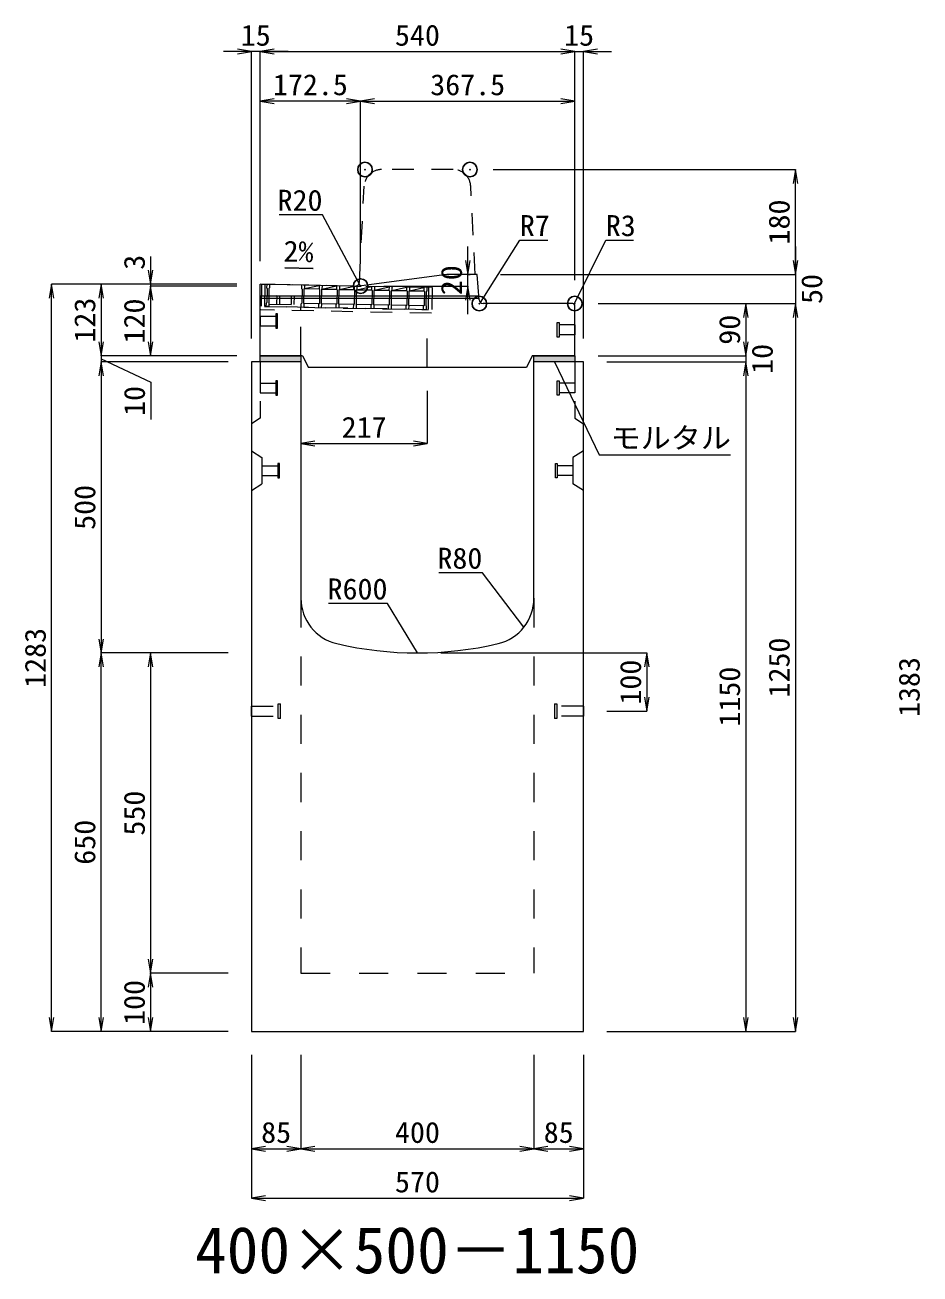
# Model space of a CAD drawing. Units: millimetres at full size. Extents: x -1809 to 57027, y -20349 to 17321.
# Drawn here: x 37895 to 39431, y -10712 to -8568 of the extents above; entities that cross this region are included whole.
import ezdxf
from ezdxf.enums import TextEntityAlignment as Align

# ---------------------------------------------------------------- set-up
doc = ezdxf.new("R2010")
doc.units = ezdxf.units.MM
doc.header["$LTSCALE"] = 50
doc.header["$PDMODE"] = 32
doc.header["$PDSIZE"] = 25
doc.linetypes.add('USER1', pattern=[2, 1, -1])
doc.linetypes.add('USER2', pattern=[1.35, 0.75, -0.6])
for name, color, linetype, lineweight in [('インサート', 3, 'USER2', 9), ('グレーチング', 7, 'USER2', 9), ('モルタル', 7, 'Continuous', 9), ('受枠', 3, 'USER2', 9), ('寸法線', 7, 'Continuous', 13), ('引出線', 4, 'Continuous', 13), ('本体', 2, 'Continuous', 13), ('目地', 132, 'Continuous', 9)]:
    doc.layers.add(name, color=color, linetype=linetype, lineweight=lineweight)
doc.layers.add('作業エリア', color=11, linetype='Continuous')
doc.layers.add('文字', color=7, linetype='Continuous')
doc.styles.add('ＭＳ 明朝', font='')
doc.styles.get('ＭＳ 明朝').set_extended_font_data('MS Mincho')

# ---------------------------------------------------------------- blocks, each defined once
blk = doc.blocks.new('open_arrow')
at = {"color": 0, "linetype": 'Continuous', "lineweight": -2}
blk.add_lwpolyline([(7.5, 1.25), (0, 0), (7.5, -1.25)], dxfattribs=at)

msp = doc.modelspace()

# ---------------------------------------------------------------- hatches: boundary and pattern name
at = {"layer": 'モルタル'}
for points in [[(38368.24, -9146.05), (38368.24, -9136.05), (38298.24, -9136.05), (38298.24, -9146.05)], [(38838.24, -9146.05), (38838.24, -9136.05), (38768.24, -9136.05), (38768.24, -9146.05)]]:
    msp.add_hatch(color=256, dxfattribs=at).paths.add_polyline_path(points)

# ---------------------------------------------------------------- linework, layer by layer
at = {"layer": 'インサート'}
for p, q in [((38298.24, -9067.55), (38325.24, -9067.55)), ((38298.24, -9067.55), (38298.24, -9084.55)), ((38328.24, -9063.55), (38325.24, -9063.55)), ((38325.24, -9063.55), (38325.24, -9088.55)), ((38328.24, -9088.55), (38328.24, -9063.55)), ((38298.24, -9084.55), (38325.24, -9084.55)), ((38325.24, -9088.55), (38328.24, -9088.55)), ((38808.24, -9078.55), (38811.24, -9078.55)), ((38808.24, -9103.55), (38808.24, -9078.55)), ((38811.24, -9078.55), (38811.24, -9103.55)), ((38838.24, -9082.55), (38811.24, -9082.55)), ((38838.24, -9082.55), (38838.24, -9099.55)), ((38811.24, -9103.55), (38808.24, -9103.55)), ((38838.24, -9099.55), (38811.24, -9099.55)), ((38328.24, -9178.55), (38325.24, -9178.55)), ((38325.24, -9178.55), (38325.24, -9203.55)), ((38328.24, -9203.55), (38328.24, -9178.55)), ((38808.24, -9178.55), (38811.24, -9178.55)), ((38808.24, -9203.55), (38808.24, -9178.55)), ((38811.24, -9178.55), (38811.24, -9203.55)), ((38298.24, -9182.55), (38325.24, -9182.55)), ((38298.24, -9182.55), (38298.24, -9199.55)), ((38298.24, -9199.55), (38325.24, -9199.55)), ((38838.24, -9182.55), (38811.24, -9182.55)), ((38838.24, -9199.55), (38811.24, -9199.55)), ((38838.24, -9182.55), (38838.24, -9199.55)), ((38325.24, -9203.55), (38328.24, -9203.55)), ((38811.24, -9203.55), (38808.24, -9203.55)), ((38301.44, -9324.55), (38328.44, -9324.55)), ((38301.44, -9324.55), (38301.44, -9341.55)), ((38331.44, -9320.55), (38328.44, -9320.55)), ((38328.44, -9320.55), (38328.44, -9345.55)), ((38331.44, -9345.55), (38331.44, -9320.55)), ((38805.04, -9320.55), (38808.04, -9320.55)), ((38805.04, -9345.55), (38805.04, -9320.55)), ((38808.04, -9320.55), (38808.04, -9345.55)), ((38835.04, -9324.55), (38808.04, -9324.55)), ((38835.04, -9324.55), (38835.04, -9341.55)), ((38301.44, -9341.55), (38328.44, -9341.55)), ((38328.44, -9345.55), (38331.44, -9345.55)), ((38808.04, -9345.55), (38805.04, -9345.55)), ((38835.04, -9341.55), (38808.04, -9341.55)), ((38329.24, -9758.55), (38329.24, -9733.55)), ((38329.24, -9733.55), (38333.24, -9733.55)), ((38333.24, -9758.55), (38333.24, -9733.55)), ((38803.24, -9733.55), (38807.24, -9733.55)), ((38803.24, -9733.55), (38803.24, -9758.55)), ((38807.24, -9733.55), (38807.24, -9758.55)), ((38283.24, -9737.55), (38329.24, -9737.55)), ((38283.24, -9754.55), (38283.24, -9737.55)), ((38283.24, -9754.55), (38329.24, -9754.55)), ((38853.24, -9737.55), (38807.24, -9737.55)), ((38853.24, -9754.55), (38807.24, -9754.55)), ((38853.24, -9737.55), (38853.24, -9754.55)), ((38333.24, -9758.55), (38329.24, -9758.55)), ((38807.24, -9758.55), (38803.24, -9758.55))]:
    msp.add_line(p, q, dxfattribs=at)
at = {"layer": 'グレーチング'}
for p, q in [((38309.53, -9013.27), (38309.41, -9019.27)), ((38309.41, -9019.27), (38310.39, -9020.29)), ((38584.48, -9018.59), (38309.53, -9013.27)), ((38310.39, -9020.29), (38309.93, -9044.29)), ((38313.39, -9020.35), (38312.93, -9044.34)), ((38314.41, -9019.37), (38313.39, -9020.35)), ((38314.53, -9013.37), (38314.41, -9019.37)), ((38369.52, -9014.43), (38369.4, -9020.43)), ((38369.4, -9020.43), (38370.38, -9021.45)), ((38370.38, -9021.45), (38369.92, -9045.45)), ((38373.38, -9021.51), (38372.92, -9045.5)), ((38374.4, -9020.53), (38373.38, -9021.51)), ((38374.52, -9014.53), (38374.4, -9020.53)), ((38374.4, -9020.53), (38399.51, -9015.01)), ((38374.4, -9020.53), (38399.4, -9021.01)), ((38399.51, -9015.01), (38399.4, -9021.01)), ((38399.4, -9021.01), (38400.38, -9022.03)), ((38400.38, -9022.03), (38399.91, -9046.03)), ((38403.38, -9022.09), (38402.91, -9046.09)), ((38404.39, -9021.11), (38403.38, -9022.09)), ((38404.51, -9015.11), (38404.39, -9021.11)), ((38404.39, -9021.11), (38429.51, -9015.59)), ((38404.39, -9021.11), (38429.39, -9021.59)), ((38429.51, -9015.59), (38429.39, -9021.59)), ((38429.39, -9021.59), (38430.37, -9022.61)), ((38430.37, -9022.61), (38429.91, -9046.61)), ((38433.37, -9022.67), (38432.91, -9046.67)), ((38434.39, -9021.69), (38433.37, -9022.67)), ((38434.51, -9015.69), (38434.39, -9021.69)), ((38434.39, -9021.69), (38459.5, -9016.17)), ((38434.39, -9021.69), (38459.38, -9022.17)), ((38459.5, -9016.17), (38459.38, -9022.17)), ((38459.38, -9022.17), (38460.36, -9023.19)), ((38460.36, -9023.19), (38459.9, -9047.19)), ((38463.36, -9023.25), (38462.9, -9047.25)), ((38464.38, -9022.27), (38463.36, -9023.25)), ((38464.5, -9016.27), (38464.38, -9022.27)), ((38464.38, -9022.27), (38489.49, -9016.76)), ((38464.38, -9022.27), (38489.38, -9022.75)), ((38489.49, -9016.76), (38489.38, -9022.75)), ((38489.38, -9022.75), (38490.36, -9023.77)), ((38490.36, -9023.77), (38489.89, -9047.77)), ((38493.36, -9023.83), (38492.89, -9047.83)), ((38494.38, -9022.85), (38493.36, -9023.83)), ((38494.49, -9016.85), (38494.38, -9022.85)), ((38494.38, -9022.85), (38519.49, -9017.34)), ((38494.38, -9022.85), (38519.37, -9023.33)), ((38519.49, -9017.34), (38519.37, -9023.33)), ((38519.37, -9023.33), (38520.35, -9024.35)), ((38520.35, -9024.35), (38519.89, -9048.35)), ((38523.35, -9024.41), (38522.89, -9048.41)), ((38524.37, -9023.43), (38523.35, -9024.41)), ((38524.49, -9017.43), (38524.37, -9023.43)), ((38524.37, -9023.43), (38549.48, -9017.92)), ((38524.37, -9023.43), (38549.37, -9023.92)), ((38549.48, -9017.92), (38549.37, -9023.92)), ((38549.37, -9023.92), (38550.35, -9024.93)), ((38550.35, -9024.93), (38549.88, -9048.93)), ((38553.35, -9024.99), (38552.88, -9048.99)), ((38554.37, -9024.01), (38553.35, -9024.99)), ((38554.48, -9018.01), (38554.37, -9024.01)), ((38554.37, -9024.01), (38579.48, -9018.5)), ((38554.37, -9024.01), (38579.36, -9024.5)), ((38579.48, -9018.5), (38579.36, -9024.5)), ((38579.36, -9024.5), (38580.34, -9025.51)), ((38580.34, -9025.51), (38579.88, -9049.51)), ((38583.34, -9025.57), (38582.88, -9049.57)), ((38584.36, -9024.59), (38583.34, -9025.57)), ((38584.48, -9018.59), (38584.36, -9024.59)), ((38308.79, -9051.26), (38308.91, -9045.27)), ((38308.91, -9045.27), (38309.93, -9044.29)), ((38313.91, -9045.36), (38312.93, -9044.34)), ((38313.79, -9051.36), (38313.91, -9045.36)), ((38313.88, -9046.86), (38368.87, -9047.93)), ((38326.67, -9032.11), (38326.38, -9047.1)), ((38326.67, -9032.11), (38356.66, -9032.69)), ((38331.67, -9032.2), (38331.38, -9047.2)), ((38351.66, -9032.59), (38351.37, -9047.59)), ((38356.66, -9032.69), (38356.37, -9047.68)), ((38368.78, -9052.43), (38368.9, -9046.43)), ((38368.9, -9046.43), (38369.92, -9045.45)), ((38372.92, -9045.5), (38399.91, -9046.03)), ((38373.9, -9046.52), (38372.92, -9045.5)), ((38373.78, -9052.52), (38373.9, -9046.52)), ((38398.78, -9053.01), (38398.89, -9047.01)), ((38398.89, -9047.01), (38399.91, -9046.03)), ((38403.89, -9047.1), (38402.91, -9046.09)), ((38402.91, -9046.09), (38429.91, -9046.61)), ((38403.78, -9053.1), (38403.89, -9047.1)), ((38428.77, -9053.59), (38428.89, -9047.59)), ((38428.89, -9047.59), (38429.91, -9046.61)), ((38433.89, -9047.68), (38432.91, -9046.67)), ((38432.91, -9046.67), (38459.9, -9047.19)), ((38433.77, -9053.68), (38433.89, -9047.68)), ((38458.76, -9054.17), (38458.88, -9048.17)), ((38458.88, -9048.17), (38459.9, -9047.19)), ((38463.88, -9048.27), (38462.9, -9047.25)), ((38462.9, -9047.25), (38489.89, -9047.77)), ((38463.76, -9054.26), (38463.88, -9048.27)), ((38488.76, -9054.75), (38488.88, -9048.75)), ((38488.88, -9048.75), (38489.89, -9047.77)), ((38493.87, -9048.85), (38492.89, -9047.83)), ((38492.89, -9047.83), (38519.89, -9048.35)), ((38493.76, -9054.84), (38493.87, -9048.85)), ((38518.75, -9055.33), (38518.87, -9049.33)), ((38518.87, -9049.33), (38519.89, -9048.35)), ((38523.87, -9049.43), (38522.89, -9048.41)), ((38522.89, -9048.41), (38549.88, -9048.93)), ((38523.75, -9055.43), (38523.87, -9049.43)), ((38548.75, -9055.91), (38548.86, -9049.91)), ((38548.86, -9049.91), (38549.88, -9048.93)), ((38552.88, -9048.99), (38579.88, -9049.51)), ((38553.86, -9050.01), (38552.88, -9048.99)), ((38553.75, -9056.01), (38553.86, -9050.01)), ((38578.86, -9050.49), (38579.88, -9049.51)), ((38583.86, -9050.59), (38582.88, -9049.57)), ((38583.74, -9056.59), (38308.79, -9051.26)), ((38578.74, -9056.49), (38578.86, -9050.49)), ((38583.74, -9056.59), (38583.86, -9050.59))]:
    msp.add_line(p, q, dxfattribs=at)
at = {"layer": 'モルタル'}
for points in [[(38298.24, -9136.05), (38368.24, -9136.05), (38368.24, -9146.05), (38298.24, -9146.05)], [(38768.24, -9136.05), (38838.24, -9136.05), (38838.24, -9146.05), (38768.24, -9146.05)]]:
    msp.add_lwpolyline(points, close=True, dxfattribs=at)
at = {"layer": '作業エリア'}
for p in [(38478.24, -8816.05), (38658.24, -8816.05), (38470.74, -9016.05), (38674.49, -9046.05), (38838.24, -9046.05)]:
    msp.add_point(p, dxfattribs=at)
at = {"layer": '受枠'}
for p, q in [((38300.53, -9013.1), (38299.68, -9057.09)), ((38593.48, -9018.77), (38300.53, -9013.1)), ((38306.53, -9013.21), (38305.79, -9051.21)), ((38587.48, -9018.65), (38586.74, -9056.64)), ((38593.48, -9018.77), (38592.62, -9062.76)), ((38592.62, -9062.76), (38299.68, -9057.09)), ((38305.79, -9051.21), (38586.74, -9056.64)), ((38367.78, -9052.41), (38367.67, -9058.41))]:
    msp.add_line(p, q, dxfattribs=at)
at = {"layer": '寸法線'}
for p, q in [((38346.24, -8613.38), (38235.24, -8613.38)), ((38283.24, -9106.03), (38283.24, -8613.38)), ((38298.24, -8613.38), (38838.24, -8613.38)), ((38298.24, -8973.03), (38298.24, -8613.38)), ((38298.24, -8973.03), (38298.24, -8613.38)), ((38790.24, -8613.38), (38901.24, -8613.38)), ((38838.24, -9006.03), (38838.24, -8613.38)), ((38838.24, -9006.03), (38838.24, -8613.38)), ((38853.24, -9106.03), (38853.24, -8613.38)), ((38470.74, -8698.38), (38298.24, -8698.38)), ((38298.24, -8973.03), (38298.24, -8698.38)), ((38470.74, -8976.03), (38470.74, -8698.38)), ((38470.74, -8698.38), (38838.24, -8698.38)), ((38470.74, -8976.03), (38470.74, -8698.38)), ((38838.24, -9006.03), (38838.24, -8698.38)), ((38698.26, -8816.05), (39217.02, -8816.05)), ((39217.02, -8996.05), (39217.02, -8816.05)), ((38654.6, -9064.05), (38654.6, -8948.05)), ((39217.02, -8948.05), (39217.02, -9094.05)), ((38110.3, -8965.05), (38110.3, -9064.05)), ((38654.6, -8996.05), (38658.76, -8996.05)), ((38710.76, -8996.05), (39217.02, -8996.05)), ((38710.76, -8996.05), (39217.02, -8996.05)), ((37940.3, -10296.05), (37940.3, -9013.05)), ((38258.22, -9013.05), (37940.3, -9013.05)), ((38025.3, -9013.05), (38025.3, -9136.05)), ((38258.22, -9013.05), (38025.3, -9013.05)), ((38258.22, -9013.05), (38110.3, -9013.05)), ((38258.22, -9016.05), (38110.3, -9016.05)), ((38110.3, -9016.05), (38110.3, -9136.05)), ((38258.22, -9016.05), (38110.3, -9016.05)), ((38510.76, -9016.05), (38654.6, -9016.05)), ((38878.26, -9046.05), (39132.02, -9046.05)), ((38878.26, -9046.05), (39217.02, -9046.05)), ((38878.26, -9046.05), (39217.02, -9046.05)), ((39132.02, -9046.05), (39132.02, -9136.05)), ((39217.02, -9046.05), (39217.02, -10296.05)), ((38025.3, -9088.05), (38025.3, -9194.05)), ((39132.02, -9088.05), (39132.02, -9194.05)), ((38258.22, -9136.05), (38025.3, -9136.05)), ((38258.22, -9136.05), (38025.3, -9136.05)), ((38025.3, -9141.05), (38110.51, -9181.26)), ((38243.22, -9146.05), (38025.3, -9146.05)), ((38025.3, -9146.05), (38025.3, -9646.05)), ((38243.22, -9146.05), (38025.3, -9146.05)), ((38258.22, -9136.05), (38110.3, -9136.05)), ((38878.26, -9136.05), (39132.02, -9136.05)), ((38878.26, -9136.05), (39132.02, -9136.05)), ((38893.26, -9146.05), (39132.02, -9146.05)), ((38893.26, -9146.05), (39132.02, -9146.05)), ((39132.02, -9146.05), (39132.02, -10296.05)), ((38110.51, -9181.26), (38110.51, -9245.32)), ((38585.24, -9196.07), (38585.24, -9286.56)), ((38368.24, -9286.56), (38585.24, -9286.56)), ((38243.22, -9646.05), (38025.3, -9646.05)), ((38025.3, -10296.05), (38025.3, -9646.05)), ((38243.22, -9646.05), (38025.3, -9646.05)), ((38110.3, -9646.05), (38110.3, -10196.05)), ((38243.22, -9646.05), (38110.3, -9646.05)), ((38608.26, -9646.05), (38962.02, -9646.05)), ((38962.02, -9646.05), (38962.02, -9746.05)), ((38893.26, -9746.05), (38962.02, -9746.05)), ((38243.22, -10196.05), (38110.3, -10196.05)), ((38110.3, -10196.05), (38110.3, -10296.05)), ((38243.22, -10196.05), (38110.3, -10196.05)), ((38243.22, -10296.05), (37940.3, -10296.05)), ((38243.22, -10296.05), (38025.3, -10296.05)), ((38243.22, -10296.05), (38110.3, -10296.05)), ((38893.26, -10296.05), (39132.02, -10296.05)), ((38893.26, -10296.05), (39217.02, -10296.05)), ((38283.24, -10336.07), (38283.24, -10497.21)), ((38283.24, -10336.07), (38283.24, -10582.21)), ((38368.24, -10336.07), (38368.24, -10497.21)), ((38368.24, -10336.07), (38368.24, -10497.21)), ((38768.24, -10336.07), (38768.24, -10497.21)), ((38768.24, -10336.07), (38768.24, -10497.21)), ((38853.24, -10336.07), (38853.24, -10497.21)), ((38853.24, -10336.07), (38853.24, -10582.21)), ((38283.24, -10497.21), (38368.24, -10497.21)), ((38368.24, -10497.21), (38768.24, -10497.21)), ((38768.24, -10497.21), (38853.24, -10497.21)), ((38283.24, -10582.21), (38853.24, -10582.21))]:
    msp.add_line(p, q, dxfattribs=at)
at = {"layer": '引出線'}
for points in [[(38470.74, -9016.01), (38405.34, -8893.94), (38330.67, -8893.94)], [(38676.22, -9044.19), (38743.97, -8937.41), (38791.9, -8937.41)], [(38837.36, -9046.93), (38891.52, -8937.41), (38939.25, -8937.41)], [(38389.27, -8985.86), (38340.53, -8984.89), (38389.27, -8985.86)], [(38803.24, -9146.05), (38879.95, -9305.82), (39105.87, -9305.82)], [(38751, -9601.63), (38679.74, -9508.52), (38605.07, -9508.52)], [(38568.24, -9646.05), (38516.88, -9561.3), (38415.87, -9561.3)]]:
    msp.add_lwpolyline(points, dxfattribs=at)
at = {"layer": '本体', "linetype": 'USER2', "lineweight": 9}
for p, q in [((38629.7, -8816.05), (38506.78, -8816.05)), ((38468.57, -9009.4), (38476.82, -8844.56)), ((38667.24, -8996.05), (38659.67, -8844.56)), ((38298.24, -9146.05), (38298.24, -9243.05)), ((38838.24, -9146.05), (38838.24, -9243.05)), ((38298.24, -9243.05), (38283.24, -9252.55)), ((38838.24, -9243.05), (38853.24, -9252.55))]:
    msp.add_line(p, q, dxfattribs=at)
at = {"layer": '本体'}
for p, q in [((38618.74, -8996.05), (38472.07, -9015.87)), ((38670.74, -8996.05), (38618.74, -8996.05)), ((38674.01, -9039.58), (38670.74, -8996.05)), ((38298.24, -9136.05), (38298.24, -9013.05)), ((38453.24, -9016.05), (38298.24, -9013.05)), ((38453.24, -9016.05), (38469.4, -9016.05)), ((38835.24, -9046.05), (38680.99, -9046.05)), ((38838.24, -9136.05), (38838.24, -9049.05)), ((38283.24, -9146.05), (38283.24, -10296.05)), ((38368.24, -9146.05), (38283.24, -9146.05)), ((38371.24, -9136.05), (38298.24, -9136.05)), ((38368.24, -9146.05), (38368.24, -9552.02)), ((38371.24, -9136.05), (38381.24, -9156.05)), ((38755.24, -9156.05), (38381.24, -9156.05)), ((38765.24, -9136.05), (38755.24, -9156.05)), ((38838.24, -9136.05), (38765.24, -9136.05)), ((38768.24, -9552.02), (38768.24, -9146.05)), ((38853.24, -9146.05), (38768.24, -9146.05)), ((38853.24, -10296.05), (38853.24, -9146.05)), ((38283.24, -10296.05), (38853.24, -10296.05))]:
    msp.add_line(p, q, dxfattribs=at)
at = {"layer": '本体', "linetype": 'USER1'}
for p, q in [((38368.24, -9136.05), (38368.24, -9052.42)), ((38585.24, -9156.05), (38585.24, -9056.62))]:
    msp.add_line(p, q, dxfattribs=at)
at = {"layer": '本体', "lineweight": 9}
for p, q in [((38283.24, -9299.05), (38301.44, -9310.55)), ((38853.24, -9299.05), (38835.04, -9310.55)), ((38301.44, -9310.55), (38301.44, -9355.55)), ((38835.04, -9310.55), (38835.04, -9355.55)), ((38283.24, -9367.05), (38301.44, -9355.55)), ((38853.24, -9367.05), (38835.04, -9355.55))]:
    msp.add_line(p, q, dxfattribs=at)
at = {"layer": '本体', "linetype": 'USER1', "lineweight": 15}
for p, q in [((38368.24, -9552.02), (38368.24, -10196.05)), ((38768.24, -9552.02), (38768.24, -10196.05)), ((38368.24, -10196.05), (38768.24, -10196.05))]:
    msp.add_line(p, q, dxfattribs=at)
at = {"layer": '本体', "linetype": 'USER2', "lineweight": 9}
for centre, radius, start, end in [((38506.78, -8846.05), 30, 90, 177.13759), ((38629.7, -8846.05), 30, 2.86241, 90), ((38461.58, -9009.05), 7, 270, 357.13759)]:
    msp.add_arc(centre, radius, start, end, dxfattribs=at)
at = {"layer": '本体'}
for centre, radius, start, end in [((38469.4, -8996.05), 20, 270, 277.69605), ((38680.99, -9039.05), 7, 184.28915, 270), ((38835.24, -9049.05), 3, 0, 90), ((38448.24, -9552.02), 80, 180, 256.65764), ((38688.24, -9552.02), 80, 283.34236, 0), ((38568.24, -9046.05), 600, 256.65764, 283.34236)]:
    msp.add_arc(centre, radius, start, end, dxfattribs=at)
at = {"layer": '目地'}
for p, q in [((38298.24, -9033.05), (38673.52, -9033.05)), ((38298.24, -9037.05), (38673.82, -9037.05))]:
    msp.add_line(p, q, dxfattribs=at)

# ---------------------------------------------------------------- block references
at = {"layer": '寸法線', "xscale": 3.2, "yscale": 3.2}
for p, rotation in [((38283.24, -8613.38), 180), ((38838.24, -8613.38), 180), ((38838.24, -8613.38), 180), ((38470.74, -8698.38), 180), ((38838.24, -8698.38), 180), ((39217.02, -8816.05), 270), ((38654.6, -8996.05), 90), ((39217.02, -8996.05), 90), ((39217.02, -8996.05), 90), ((38110.3, -9013.05), 90), ((37940.3, -9013.05), 270), ((38025.3, -9013.05), 270), ((38110.3, -9016.05), 270), ((38110.3, -9016.05), 270), ((38654.6, -9016.05), 270), ((39132.02, -9046.05), 270), ((39217.02, -9046.05), 270), ((39217.02, -9046.05), 270), ((38025.3, -9136.05), 90), ((38025.3, -9136.05), 90), ((38110.3, -9136.05), 90), ((39132.02, -9136.05), 90), ((39132.02, -9136.05), 90), ((38025.3, -9146.05), 270), ((38025.3, -9146.05), 270), ((39132.02, -9146.05), 270), ((39132.02, -9146.05), 270), ((38585.24, -9286.56), 180), ((38025.3, -9646.05), 90), ((38025.3, -9646.05), 270), ((38110.3, -9646.05), 270), ((38962.02, -9646.05), 270), ((38962.02, -9746.05), 90), ((38110.3, -10196.05), 90), ((38110.3, -10196.05), 270), ((37940.3, -10296.05), 90), ((38025.3, -10296.05), 90), ((38110.3, -10296.05), 90), ((39132.02, -10296.05), 90), ((39217.02, -10296.05), 90), ((38368.24, -10497.21), 180), ((38768.24, -10497.21), 180), ((38853.24, -10497.21), 180), ((38853.24, -10582.21), 180)]:
    msp.add_blockref('open_arrow', p, dxfattribs=dict(at, rotation=rotation))
for p in [(38298.24, -8613.38), (38298.24, -8613.38), (38853.24, -8613.38), (38298.24, -8698.38), (38470.74, -8698.38), (38368.24, -9286.56), (38283.24, -10497.21), (38368.24, -10497.21), (38768.24, -10497.21), (38283.24, -10582.21)]:
    msp.add_blockref('open_arrow', p, dxfattribs=at)
at = {"layer": '引出線', "xscale": 0.0533, "yscale": 0.0533}
for p, rotation in [((38389.27, -8985.86), 178.9), ((38470.74, -9016.01), 118.2), ((38676.22, -9044.19), 57.6), ((38837.36, -9046.93), 63.7), ((38803.24, -9146.05), 295.6), ((38751, -9601.63), 127.4), ((38568.24, -9646.05), 121.2)]:
    msp.add_blockref('open_arrow', p, dxfattribs=dict(at, rotation=rotation))

# ---------------------------------------------------------------- texts
at = {"layer": '寸法線', "style": 'ＭＳ 明朝', "width": 1.05}
for s, p in [('15', (38290.74, -8585.36)), ('540', (38568.24, -8585.36)), ('15', (38845.74, -8585.36)), ('172.5', (38384.49, -8670.36)), ('367.5', (38654.49, -8670.36)), ('217', (38476.74, -9258.54)), ('85', (38325.74, -10469.19)), ('400', (38568.24, -10469.19)), ('85', (38810.74, -10469.19)), ('570', (38568.24, -10554.19))]:
    msp.add_text(s, height=36.03, dxfattribs=at).set_placement(p, align=Align.MIDDLE_CENTER)
for s, p in [('180', (39189, -8906.05)), ('3', (38082.3, -8975.23)), ('20', (38626.58, -9006.05)), ('50', (39245.04, -9021.05)), ('123', (37997.28, -9074.55)), ('120', (38082.28, -9076.05)), ('90', (39104, -9091.05)), ('10', (39160.04, -9141.05)), ('10', (38082.49, -9213.29)), ('500', (37997.28, -9396.05)), ('1283', (37912.28, -9654.55)), ('1250', (39189, -9671.05)), ('100', (38934, -9696.05)), ('1383', (39412.28, -9704.55)), ('1150', (39104, -9721.05)), ('550', (38082.28, -9921.05)), ('650', (37997.28, -9971.05)), ('100', (38082.28, -10246.05))]:
    msp.add_text(s, height=36.03, rotation=90, dxfattribs=at).set_placement(p, align=Align.MIDDLE_CENTER)
at = {"layer": '引出線', "style": 'ＭＳ 明朝', "width": 1.05}
for s, p in [('R20', (38405.34, -8850.74)), ('R80', (38679.74, -9465.32)), ('R600', (38516.88, -9518.1))]:
    msp.add_text(s, height=36.03, dxfattribs=at).set_placement(p, align=Align.TOP_RIGHT)
for s, p in [('R7', (38743.97, -8894.21)), ('R3', (38891.52, -8894.21)), ('モルタル', (38899.95, -9258.72))]:
    msp.add_text(s, height=36.03, dxfattribs=at).set_placement(p, align=Align.TOP_LEFT)
msp.add_text('2%', height=36.03, rotation=358.854, dxfattribs=at).set_placement((38390.21, -8938.97), align=Align.TOP_RIGHT)
at = {"layer": '文字', "style": 'ＭＳ 明朝'}
msp.add_text('400×500－1150', height=80.06, dxfattribs=at).set_placement((38567.76, -10671.03), align=Align.MIDDLE_CENTER)

doc.saveas('drawing.dxf')
